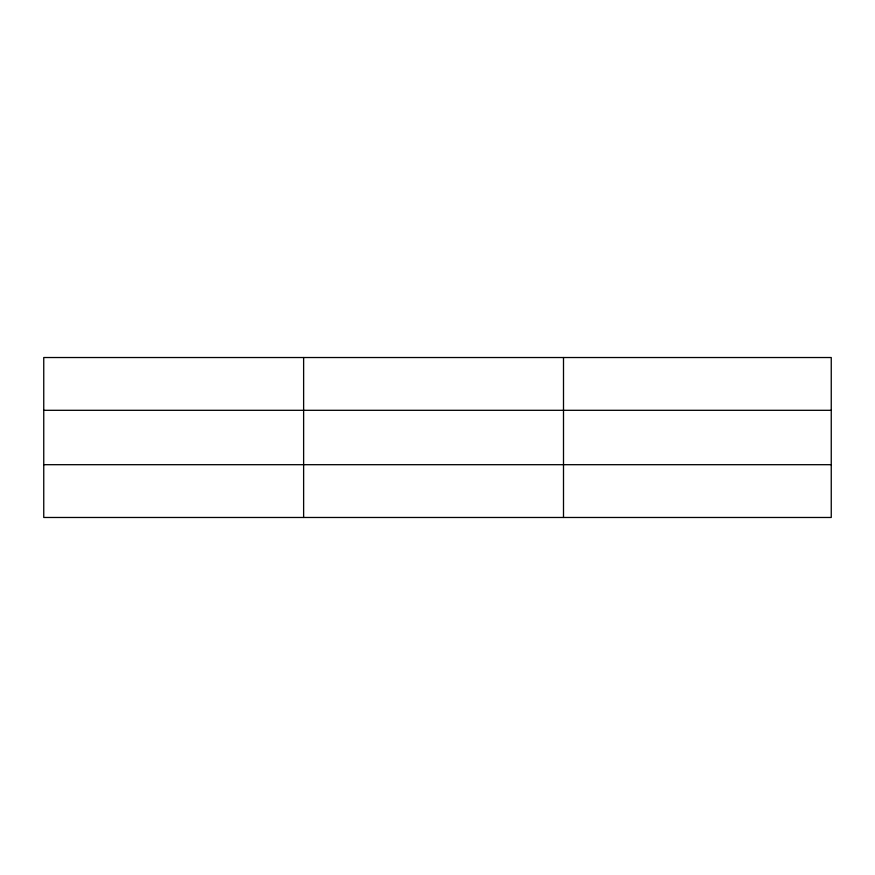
<?xml version="1.0" encoding="UTF-8"?>
<svg xmlns="http://www.w3.org/2000/svg" width="875" height="875" viewBox="0 0 875 875"><rect width="100%" height="100%" fill="white"/><g stroke="black" fill="none" stroke-linecap="round" stroke-linejoin="round"><path stroke-width="1.31" d="M303.625 517.475L303.625 357.525M563.5 517.475L563.5 357.525M831.25 464.691L831.25 517.475L43.75 517.475L43.75 357.525L831.25 357.525L831.25 464.691L43.75 464.691M43.75 410.309L831.25 410.309"/></g></svg>
